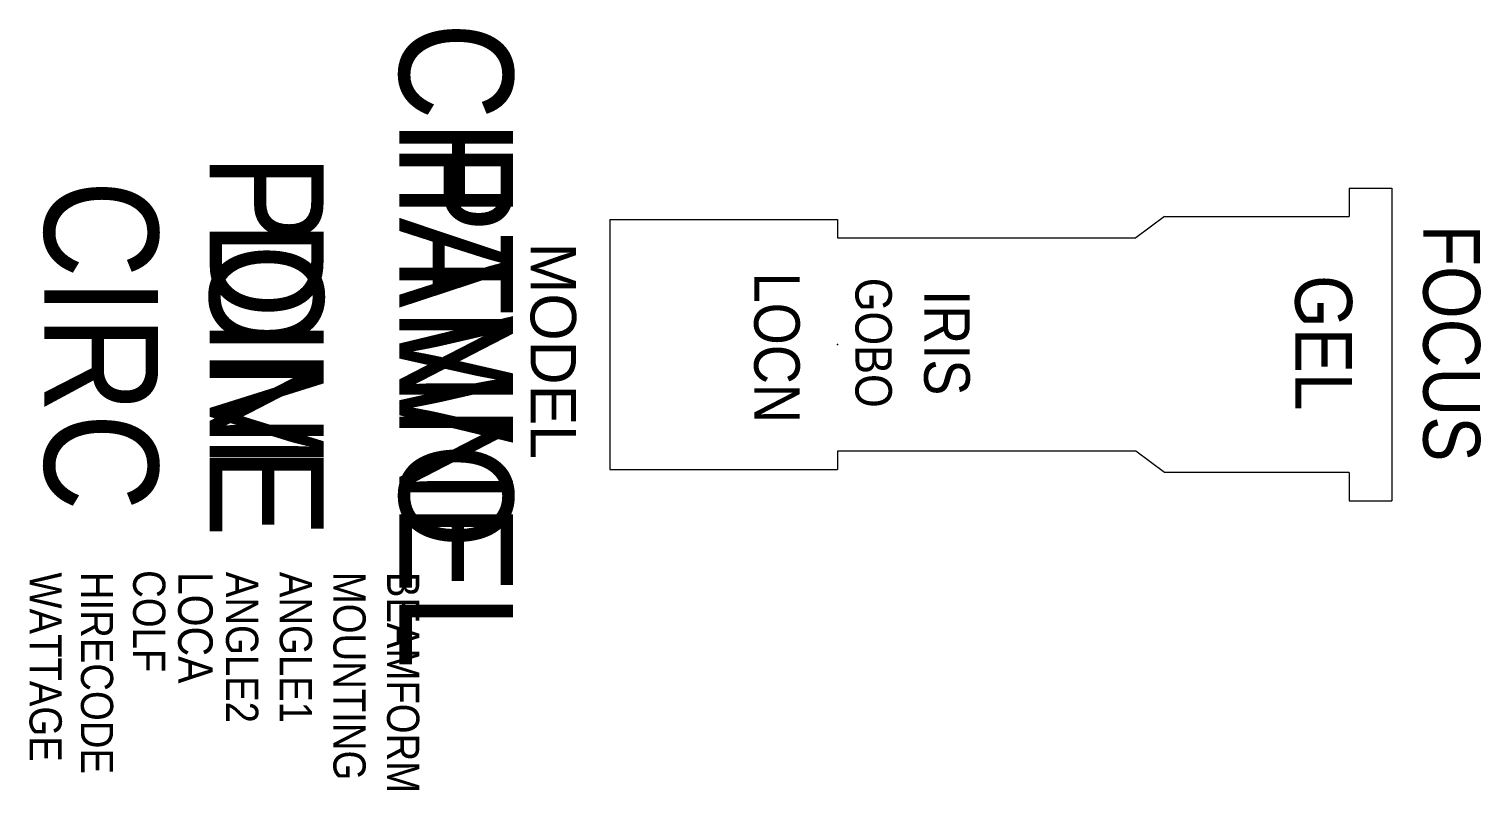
# Model space of a CAD drawing. Extents: x -1967 to -691, y 84 to 753.
import ezdxf
from ezdxf.enums import TextEntityAlignment as Align

# ---------------------------------------------------------------- set-up
doc = ezdxf.new("R2010")
doc.units = 0
doc.header["$MEASUREMENT"] = 0
for name, color, linetype in [('CHANNEL', 3, 'CONTINUOUS'), ('CIRC', 6, 'CONTINUOUS'), ('DIMMER', 4, 'CONTINUOUS'), ('FOCUS', 30, 'CONTINUOUS'), ('GEL', 1, 'CONTINUOUS'), ('LANTERNS', 4, 'CONTINUOUS'), ('LOCATION', 7, 'CONTINUOUS'), ('MODEL', 6, 'CONTINUOUS'), ('PATCH', 5, 'CONTINUOUS'), ('PATCH2', 5, 'CONTINUOUS')]:
    doc.layers.add(name, color=color, linetype=linetype)

msp = doc.modelspace()

# ---------------------------------------------------------------- linework, layer by layer
at = {"layer": 'LANTERNS', "color": 0}
for p, q in [((-806.4, 613.5), (-768.9, 613.5)), ((-806.4, 613.5), (-806.4, 588.5)), ((-768.9, 613.5), (-768.9, 338.5)), ((-968.9, 588.5), (-993.9, 569.7)), ((-968.9, 588.5), (-806.4, 588.5)), ((-1456.4, 586), (-1256.4, 586)), ((-1456.4, 586), (-1456.4, 366)), ((-1256.4, 586), (-1256.4, 569.7)), ((-1256.4, 569.7), (-993.9, 569.7)), ((-993.9, 382.2), (-1256.4, 382.2)), ((-1256.4, 382.2), (-1256.4, 366)), ((-968.9, 363.5), (-993.9, 382.2)), ((-1456.4, 366), (-1256.4, 366)), ((-806.4, 363.5), (-968.9, 363.5)), ((-806.4, 363.5), (-806.4, 338.5)), ((-806.4, 338.5), (-768.9, 338.5))]:
    msp.add_line(p, q, dxfattribs=at)
msp.add_point((-1256.4, 476), dxfattribs=at)

# ---------------------------------------------------------------- texts
at = {"layer": 'CHANNEL', "width": 0.89}
msp.add_attdef('CHANNEL', text='', height=100, rotation=270, dxfattribs=at).set_placement((-1641.6, 475.1), align=Align.CENTER)
at = {"layer": 'CIRC', "width": 0.89}
msp.add_attdef('CIRC', text='', height=100, rotation=270, dxfattribs=at).set_placement((-1953.7, 475.1), align=Align.CENTER)
at = {"layer": 'DIMMER', "width": 0.89}
msp.add_attdef('DIM', text='', height=100, rotation=270, dxfattribs=at).set_placement((-1808.3, 476), align=Align.CENTER)
at = {"layer": 'FOCUS', "width": 0.89}
msp.add_attdef('FOCUS', text='', height=50, rotation=270, dxfattribs=at).set_placement((-741.3, 477.2), align=Align.CENTER)
at = {"layer": 'GEL', "width": 0.89}
for tag, height, p in [('GOBO', 32, (-1240.6, 477.5)), ('GEL', 50, (-853.9, 477.5))]:
    msp.add_attdef(tag, text='', height=height, rotation=270, dxfattribs=at).set_placement(p, align=Align.CENTER)
msp.add_attdef('IRIS', text='N', height=40, rotation=270, dxfattribs=at).set_placement((-1160.1, 477.5), align=Align.MIDDLE)
at = {"layer": 'LANTERNS', "color": 0, "width": 0.89, "flags": 1}
for tag, p, s, height in [('WATTAGE', (-1966.8, 275.5), '1000', 28.3), ('HIRECODE', (-1921.6, 276), ' ', 28.3), ('COLF', (-1875.7, 277.5), 'Y', 28.3), ('LOCA', (-1836.1, 276), '', 30.3), ('ANGLE2', (-1794, 276), '180', 28.3), ('ANGLE1', (-1746.8, 276), '0', 28.3), ('MOUNTING', (-1699.6, 276), 'STANDARD HOOK CLAMP', 28.305), ('BEAMFORM', (-1652.4, 276), 'C', 28.3)]:
    msp.add_attdef(tag, p, s, height=height, rotation=270, dxfattribs=at)
at = {"layer": 'LOCATION', "width": 0.89}
msp.add_attdef('LOCN', text='', height=40, rotation=270, dxfattribs=at).set_placement((-1329.6, 473.1), align=Align.CENTER)
at = {"layer": 'MODEL'}
msp.add_attdef('MODEL', text='Sil-1k 15 BD', height=40, rotation=270, dxfattribs=at).set_placement((-1526.2, 470.4), align=Align.CENTER)
at = {"layer": 'PATCH', "width": 0.89}
msp.add_attdef('PONE', text='', height=100, rotation=270, dxfattribs=at).set_placement((-1808.3, 475.1), align=Align.CENTER)
at = {"layer": 'PATCH2', "width": 0.89}
msp.add_attdef('PTWO', text='', height=100, rotation=270, dxfattribs=at).set_placement((-1641.6, 475.1), align=Align.CENTER)

doc.saveas('drawing.dxf')
